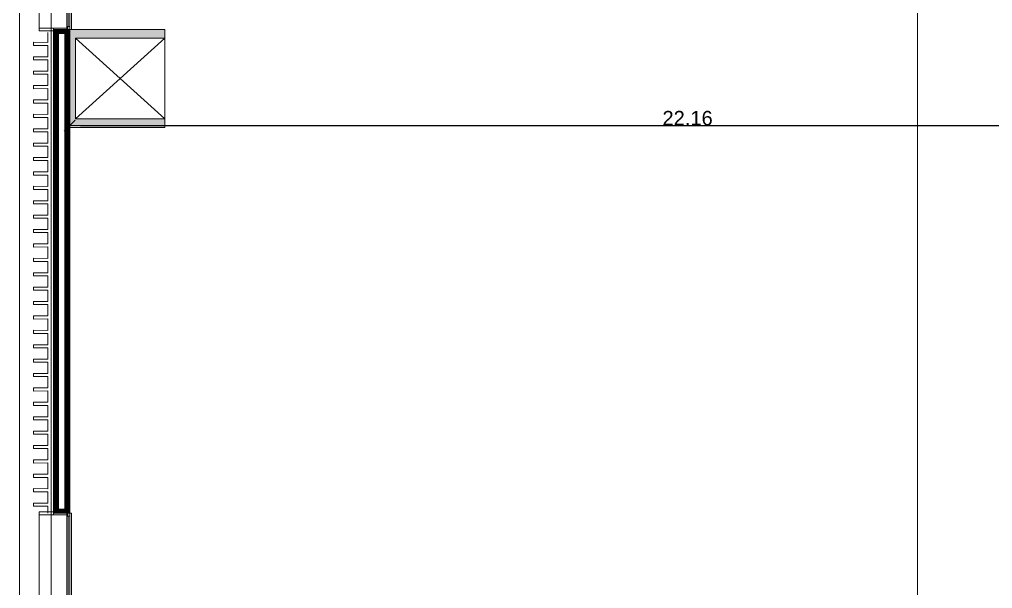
# Model space of a CAD drawing. Header units: millimetres. Extents: x -284281 to 1648660, y -821378 to -151356.
# Drawn here: x -263861 to -246952, y -205799 to -195919 of the extents above; entities that cross this region are included whole.
import ezdxf

# ---------------------------------------------------------------- set-up
doc = ezdxf.new("R2010")
doc.units = ezdxf.units.MM
doc.header["$MEASUREMENT"] = 0
doc.set_wipeout_variables(frame=1)
doc.linetypes.add('Traits', pattern=[282.222223, 141.111112, -141.111112])
doc.linetypes.add('Wipeout_Contour', pattern=[1000, 0, -1000])
doc.layers.get('Defpoints').update_dxf_attribs({"color": 250})
for name, color, linetype in [('Cotations - 1_100', 7, 'Continuous'), ('Fenêtres ARCHICAD', 7, 'Continuous'), ('Nouveau_Co-Structure', 7, 'Continuous'), ('Sols_ Dalles', 7, 'Continuous')]:
    doc.layers.add(name, color=color, linetype=linetype)
doc.styles.add('STYLE_GENERE_2', font='arial.ttf')
doc.dimstyles.new('STYLE_GENERE__1', dxfattribs={"dimtxt": 250, "dimasz": 190, "dimexe": 0.18, "dimexo": 0.0625, "dimgap": 0, "dimtad": 1, "dimtih": 1, "dimtoh": 1, "dimlfac": 0.001, "dimzin": 0, "dimdsep": 46, "dimtxsty": 'STYLE_GENERE_2', "dimblk": 'ARROWHEAD_6', "dimblk1": 'ARROWHEAD_6', "dimblk2": 'ARROWHEAD_6', "dimcen": 0.09, "dimse1": 1, "dimse2": 1, "dimclrd": 7, "dimclre": 7, "dimclrt": 7, "dimazin": 0, "dimtfac": 1, "dimtdec": 4, "dimtmove": 0, "dimatfit": 3, "dimfxl": 1, "dimtolj": 1, "dimtzin": 0, "dimarcsym": 0})
pattern_1 = [(45, (0, 175), (-55.68466, 55.68466), [0, -52.5, 0, -78.75]), (110, (175, 175), (74.000794, 26.934086), [0, -38.5, 0, -66.5])]
pattern_2 = [(45, (0, 0), (-7.0710678, 7.0710678), [])]

# ---------------------------------------------------------------- blocks, each defined once
blk = doc.blocks.new('Fenêtre 25_2')
at = {"layer": 'Fenêtres ARCHICAD', "color": 7, "linetype": 'Continuous', "lineweight": 5}
for p, q in [((-775, 480), (-825, 480)), ((-825, 480), (-825, 230)), ((-775, 480), (775, 480)), ((-775, 230), (-775, 480)), ((825, 480), (775, 480)), ((775, 480), (775, 230)), ((825, 230), (825, 480)), ((-825, 230), (-775, 230)), ((-825, 230), (-800, 230)), ((-825, 230), (-800, 230)), ((-775, 230), (-800, 230)), ((-800, 230), (-800, 0)), ((-800, 215), (-800, 230)), ((-800, 215), (-800, 230)), ((-800, 145), (-800, 215)), ((-800, 145), (-800, 215)), ((-800, 145), (-800, 215)), ((-800, 145), (-800, 215)), ((-775, 0), (-775, 230)), ((800, 230), (775, 230)), ((775, 230), (775, 0)), ((775, 230), (825, 230)), ((800, 0), (800, 230)), ((800, 215), (800, 230)), ((800, 215), (800, 230)), ((800, 230), (825, 230)), ((800, 230), (825, 230)), ((800, 145), (800, 215)), ((800, 145), (800, 215)), ((800, 145), (800, 215)), ((800, 145), (800, 215)), ((-800, 0), (-775, 0)), ((775, 0), (800, 0)), ((-800, -20), (800, -20)), ((-800, -50), (-800, -83)), ((-800, -83), (800, -83)), ((800, -83), (800, -50))]:
    blk.add_line(p, q, dxfattribs=at)
at = {"layer": 'Fenêtres ARCHICAD', "color": 7, "linetype": 'Traits', "lineweight": 5}
blk.add_line((-800, -50), (800, -50), dxfattribs=at)
at = {"color": 254, "linetype": 'Wipeout_Contour', "lineweight": 0, "ltscale": 3003.33026}
blk.add_wipeout([(-750, 0), (-750, -50), (750, -50), (750, 0)], dxfattribs=at).dxf.layer = 'Fenêtres ARCHICAD'
at = {"layer": 'Fenêtres ARCHICAD', "color": 7, "linetype": 'Continuous', "lineweight": 5}
for p, q in [((-800, 35), (-800, 145)), ((-800, 35), (-800, 145)), ((-800, 35), (-800, 145)), ((-800, 35), (-800, 145)), ((-800, 0), (-800, 35)), ((-800, 0), (-800, 35)), ((-800, 0), (-750, 0)), ((-800, -35), (-800, 0)), ((-800, -35), (-800, 0)), ((-750, 0), (-750, -50)), ((-750, 0), (750, 0)), ((750, -50), (750, 0)), ((750, 0), (800, 0)), ((800, 35), (800, 145)), ((800, 35), (800, 145)), ((800, 35), (800, 145)), ((800, 35), (800, 145)), ((800, 0), (800, 35)), ((800, 0), (800, 35)), ((800, -35), (800, 0)), ((800, -35), (800, 0)), ((-800, -50), (-800, -35)), ((-800, -50), (-800, -35)), ((-750, -50), (-800, -50)), ((-750, -25), (750, -25)), ((750, -50), (-750, -50)), ((800, -50), (750, -50)), ((800, -50), (800, -35)), ((800, -50), (800, -35))]:
    blk.add_line(p, q, dxfattribs=at)
blk = doc.blocks.new('Mur_10_1', base_point=(162861, -188434))
at = {"color": 254, "linetype": 'Wipeout_Contour', "lineweight": 0, "ltscale": 1032667.796684401}
blk.add_wipeout([(162876, -196093), (162861, -196093), (162861, -204493), (162876, -204493)], dxfattribs=at)
at = {"linetype": 'Continuous', "lineweight": 5, "true_color": 0x5f5f5f}
h = blk.add_hatch(dxfattribs=at)
h.set_pattern_fill('ENDUIT_0001', color=251, style=0, pattern_type=2)
h.set_pattern_definition(pattern_1)
h.paths.add_polyline_path([(162876, -196093), (162861, -196093), (162861, -204493), (162876, -204493)])
at = {"color": 254, "linetype": 'Wipeout_Contour', "lineweight": 0, "ltscale": 1032774.174824026}
blk.add_wipeout([(162876, -196093), (162876, -204493), (162946, -204423), (162946, -196163)], dxfattribs=at)
at = {"linetype": 'Continuous', "lineweight": 5, "true_color": 0x5f5f5f}
h = blk.add_hatch(dxfattribs=at)
h.set_pattern_fill('BRIQUES_TERRE_CUITE__INT_97', color=251, style=0, pattern_type=2)
h.set_pattern_definition(pattern_2)
h.paths.add_polyline_path([(162876, -196093), (162876, -204493), (162946, -204423), (162946, -196163)])
at = {"color": 254, "linetype": 'Wipeout_Contour', "lineweight": 0, "ltscale": 1033000.503590703}
blk.add_wipeout([(163056, -196163), (162946, -196163), (162946, -204423), (163056, -204423)], dxfattribs=at)
at = {"color": 254, "linetype": 'Wipeout_Contour', "lineweight": 0, "ltscale": 1033336.946036616}
blk.add_wipeout([(163126, -196093), (163126, -204493), (163141, -204493), (163141, -196093)], dxfattribs=at)
at = {"linetype": 'Continuous', "lineweight": 5, "true_color": 0x5f5f5f}
h = blk.add_hatch(dxfattribs=at)
h.set_pattern_fill('ENDUIT_0001', color=251, style=0, pattern_type=2)
h.set_pattern_definition(pattern_1)
h.paths.add_polyline_path([(163126, -196093), (163126, -204493), (163141, -204493), (163141, -196093)])
at = {"color": 254, "linetype": 'Wipeout_Contour', "lineweight": 0, "ltscale": 1033229.591142474}
blk.add_wipeout([(163056, -196093), (163056, -204493), (163126, -204493), (163126, -196093)], dxfattribs=at)
at = {"linetype": 'Continuous', "lineweight": 5, "true_color": 0x5f5f5f}
h = blk.add_hatch(dxfattribs=at)
h.set_pattern_fill('BRIQUES_TERRE_CUITE__INT_97', color=251, style=0, pattern_type=2)
h.set_pattern_definition(pattern_2)
h.paths.add_polyline_path([(163056, -196093), (163056, -204493), (163126, -204493), (163126, -196093)])
at = {"color": 7, "linetype": 'Continuous', "lineweight": 5, "flags": 128}
blk.add_lwpolyline([(163141, -204493), (163141, -196093)], dxfattribs=at)
at = {"color": 254, "linetype": 'Wipeout_Contour', "lineweight": 0, "ltscale": 1020035.325692399}
blk.add_wipeout([(162946, -196163), (163056, -196163), (163056, -196093), (162876, -196093)], dxfattribs=at)
at = {"color": 254, "linetype": 'Wipeout_Contour', "lineweight": 0, "ltscale": 1045878.610463865}
blk.add_wipeout([(162946, -204423), (162876, -204493), (163056, -204493), (163056, -204423)], dxfattribs=at)
at = {"linetype": 'Continuous', "lineweight": 5, "true_color": 0x5f5f5f}
h = blk.add_hatch(dxfattribs=at)
h.set_pattern_fill('BRIQUES_TERRE_CUITE__INT_97', color=251, style=0, pattern_type=2)
h.set_pattern_definition(pattern_2)
h.paths.add_polyline_path([(162946, -196163), (163056, -196163), (163056, -196093), (162876, -196093)])
h = blk.add_hatch(dxfattribs=at)
h.set_pattern_fill('BRIQUES_TERRE_CUITE__INT_97', color=251, style=0, pattern_type=2)
h.set_pattern_definition(pattern_2)
h.paths.add_polyline_path([(162946, -204423), (162876, -204493), (163056, -204493), (163056, -204423)])
at = {"color": 7, "linetype": 'Continuous', "lineweight": 5}
for p, q in [((162861, -196093), (162861, -196118)), ((162876, -196093), (162861, -196093)), ((162876, -196093), (162876, -204493)), ((162946, -196093), (162876, -196093)), ((162946, -196093), (162876, -196093)), ((163056, -196093), (162946, -196093)), ((163056, -196093), (162946, -196093)), ((163091, -196093), (163056, -196093)), ((163126, -196093), (163091, -196093)), ((163126, -204493), (163126, -196093)), ((163141, -196093), (163126, -196093)), ((162946, -196163), (162946, -204423)), ((162946, -196163), (163056, -196163)), ((163056, -196163), (163056, -204423)), ((162946, -204423), (163056, -204423)), ((162861, -204468), (162861, -204493)), ((162876, -204493), (162861, -204493)), ((162946, -204493), (162876, -204493)), ((162946, -204493), (162876, -204493)), ((163056, -204493), (162946, -204493)), ((163056, -204493), (162946, -204493)), ((163091, -204493), (163056, -204493)), ((163126, -204493), (163091, -204493)), ((163141, -204493), (163126, -204493))]:
    blk.add_line(p, q, dxfattribs=at)
at = {"color": 7, "linetype": 'Continuous', "lineweight": 5, "flags": 128}
blk.add_lwpolyline([(162861, -196093), (162861, -204493)], dxfattribs=at)
at = {"layer": 'Fenêtres ARCHICAD', "color": 7, "linetype": 'Continuous', "lineweight": 5, "xscale": -1, "zscale": 1000, "rotation": 89.99999999999993}
for p in [(163091, -195293), (163091, -205293)]:
    blk.add_blockref('Fenêtre 25_2', p, dxfattribs=at)
blk = doc.blocks.new('Tôle profilée 25')
at = {"color": 7, "linetype": 'Continuous', "lineweight": 5}
for p, q in [((0, 8347.3), (0, 8176.5)), ((-250, 8177.5), (-250, 8150)), ((0, 8176.5), (-250, 8177.5)), ((-250, 8150), (-250, 8122.5)), ((-250, 8122.5), (0, 8123.5)), ((0, 8123.5), (0, 7926.5)), ((-250, 7927.5), (-250, 7900)), ((0, 7926.5), (-250, 7927.5)), ((-250, 7900), (-250, 7872.5)), ((-250, 7872.5), (0, 7873.5)), ((0, 7873.5), (0, 7676.5)), ((-250, 7677.5), (-250, 7650)), ((0, 7676.5), (-250, 7677.5)), ((-250, 7650), (-250, 7622.5)), ((-250, 7622.5), (0, 7623.5)), ((0, 7623.5), (0, 7426.5)), ((-250, 7427.5), (-250, 7400)), ((0, 7426.5), (-250, 7427.5)), ((-250, 7400), (-250, 7372.5)), ((-250, 7372.5), (0, 7373.5)), ((0, 7373.5), (0, 7176.5)), ((-250, 7177.5), (-250, 7150)), ((0, 7176.5), (-250, 7177.5)), ((-250, 7150), (-250, 7122.5)), ((-250, 7122.5), (0, 7123.5)), ((0, 7123.5), (0, 6926.5)), ((-250, 6927.5), (-250, 6900)), ((0, 6926.5), (-250, 6927.5)), ((-250, 6900), (-250, 6872.5)), ((-250, 6872.5), (0, 6873.5)), ((0, 6873.5), (0, 6676.5)), ((-250, 6677.5), (-250, 6650)), ((0, 6676.5), (-250, 6677.5)), ((-250, 6650), (-250, 6622.5)), ((-250, 6622.5), (0, 6623.5)), ((0, 6623.5), (0, 6426.5)), ((-250, 6427.5), (-250, 6400)), ((0, 6426.5), (-250, 6427.5)), ((-250, 6400), (-250, 6372.5)), ((-250, 6372.5), (0, 6373.5)), ((0, 6373.5), (0, 6176.5)), ((-250, 6177.5), (-250, 6150)), ((0, 6176.5), (-250, 6177.5)), ((-250, 6150), (-250, 6122.5)), ((-250, 6122.5), (0, 6123.5)), ((0, 6123.5), (0, 5926.5)), ((-250, 5927.5), (-250, 5900)), ((0, 5926.5), (-250, 5927.5)), ((-250, 5900), (-250, 5872.5)), ((-250, 5872.5), (0, 5873.5)), ((0, 5873.5), (0, 5676.5)), ((-250, 5677.5), (-250, 5650)), ((0, 5676.5), (-250, 5677.5)), ((-250, 5650), (-250, 5622.5)), ((-250, 5622.5), (0, 5623.5)), ((0, 5623.5), (0, 5426.5)), ((-250, 5427.5), (-250, 5400)), ((0, 5426.5), (-250, 5427.5)), ((-250, 5400), (-250, 5372.5)), ((-250, 5372.5), (0, 5373.5)), ((0, 5373.5), (0, 5176.5)), ((-250, 5177.5), (-250, 5150)), ((0, 5176.5), (-250, 5177.5)), ((-250, 5150), (-250, 5122.5)), ((-250, 5122.5), (0, 5123.5)), ((0, 5123.5), (0, 4926.5)), ((-250, 4927.5), (-250, 4900)), ((0, 4926.5), (-250, 4927.5)), ((-250, 4900), (-250, 4872.5)), ((-250, 4872.5), (0, 4873.5)), ((0, 4873.5), (0, 4676.5)), ((-250, 4677.5), (-250, 4650)), ((0, 4676.5), (-250, 4677.5)), ((-250, 4650), (-250, 4622.5)), ((-250, 4622.5), (0, 4623.5)), ((0, 4623.5), (0, 4426.5)), ((-250, 4427.5), (-250, 4400)), ((0, 4426.5), (-250, 4427.5)), ((-250, 4400), (-250, 4372.5)), ((-250, 4372.5), (0, 4373.5)), ((0, 4373.5), (0, 4176.5)), ((-250, 4177.5), (-250, 4150)), ((0, 4176.5), (-250, 4177.5)), ((-250, 4150), (-250, 4122.5)), ((-250, 4122.5), (0, 4123.5)), ((0, 4123.5), (0, 3926.5)), ((-250, 3927.5), (-250, 3900)), ((0, 3926.5), (-250, 3927.5)), ((-250, 3900), (-250, 3872.5)), ((-250, 3872.5), (0, 3873.5)), ((0, 3873.5), (0, 3676.5)), ((-250, 3677.5), (-250, 3650)), ((0, 3676.5), (-250, 3677.5)), ((-250, 3650), (-250, 3622.5)), ((-250, 3622.5), (0, 3623.5)), ((0, 3623.5), (0, 3426.5)), ((-250, 3427.5), (-250, 3400)), ((0, 3426.5), (-250, 3427.5)), ((-250, 3400), (-250, 3372.5)), ((-250, 3372.5), (0, 3373.5)), ((0, 3373.5), (0, 3176.5)), ((-250, 3177.5), (-250, 3150)), ((0, 3176.5), (-250, 3177.5)), ((-250, 3150), (-250, 3122.5)), ((-250, 3122.5), (0, 3123.5)), ((0, 3123.5), (0, 2926.5)), ((-250, 2927.5), (-250, 2900)), ((0, 2926.5), (-250, 2927.5)), ((-250, 2900), (-250, 2872.5)), ((-250, 2872.5), (0, 2873.5)), ((0, 2873.5), (0, 2676.5)), ((-250, 2677.5), (-250, 2650)), ((0, 2676.5), (-250, 2677.5)), ((-250, 2650), (-250, 2622.5)), ((-250, 2622.5), (0, 2623.5)), ((0, 2623.5), (0, 2426.5)), ((-250, 2427.5), (-250, 2400)), ((0, 2426.5), (-250, 2427.5)), ((-250, 2400), (-250, 2372.5)), ((-250, 2372.5), (0, 2373.5)), ((0, 2373.5), (0, 2176.5)), ((-250, 2177.5), (-250, 2150)), ((0, 2176.5), (-250, 2177.5)), ((-250, 2150), (-250, 2122.5)), ((-250, 2122.5), (0, 2123.5)), ((0, 2123.5), (0, 1926.5)), ((-250, 1927.5), (-250, 1900)), ((0, 1926.5), (-250, 1927.5)), ((-250, 1900), (-250, 1872.5)), ((-250, 1872.5), (0, 1873.5)), ((0, 1873.5), (0, 1676.5)), ((-250, 1677.5), (-250, 1650)), ((0, 1676.5), (-250, 1677.5)), ((-250, 1650), (-250, 1622.5)), ((-250, 1622.5), (0, 1623.5)), ((0, 1623.5), (0, 1426.5)), ((-250, 1427.5), (-250, 1400)), ((0, 1426.5), (-250, 1427.5)), ((-250, 1400), (-250, 1372.5)), ((-250, 1372.5), (0, 1373.5)), ((0, 1373.5), (0, 1176.5)), ((-250, 1177.5), (-250, 1150)), ((0, 1176.5), (-250, 1177.5)), ((-250, 1150), (-250, 1122.5)), ((-250, 1122.5), (0, 1123.5)), ((0, 1123.5), (0, 926.5)), ((-250, 927.5), (-250, 900)), ((0, 926.5), (-250, 927.5)), ((-250, 900), (-250, 872.5)), ((-250, 872.5), (0, 873.5)), ((0, 873.5), (0, 676.5)), ((-250, 677.5), (-250, 650)), ((0, 676.5), (-250, 677.5)), ((-250, 650), (-250, 622.5)), ((-250, 622.5), (0, 623.5)), ((0, 623.5), (0, 426.5)), ((-250, 427.5), (-250, 400)), ((0, 426.5), (-250, 427.5)), ((-250, 400), (-250, 372.5)), ((-250, 372.5), (0, 373.5)), ((0, 373.5), (0, 176.5)), ((-250, 177.5), (-250, 150)), ((0, 176.5), (-250, 177.5)), ((-250, 150), (-250, 122.5)), ((-250, 122.5), (0, 123.5)), ((0, 123.5), (0, 0))]:
    blk.add_line(p, q, dxfattribs=at)
blk = doc.blocks.new('ARROWHEAD_6')
at = {"color": 0, "linetype": 'Continuous', "lineweight": 0}
for p, q in [((0, 0), (-1, 0)), ((-0.5, -0.5), (0.5, 0.5))]:
    blk.add_line(p, q, dxfattribs=at)
blk = doc.blocks.new('*D1302')
at = {"layer": 'Cotations - 1_100', "color": 7, "linetype": 'Continuous', "lineweight": -2, "transparency": 16777216}
blk.add_line((-262799, -197761), (-241023, -197761), dxfattribs=at)
at = {"layer": 'Defpoints', "color": 0, "linetype": 'Continuous', "transparency": 16777216}
for p in [(-262989, -188714), (-240833, -195571), (-240833, -197761)]:
    blk.add_point(p, dxfattribs=at)
at = {"layer": 'Cotations - 1_100', "color": 7, "linetype": 'Continuous', "lineweight": -2, "transparency": 16777216, "xscale": 190, "yscale": 190, "zscale": 190, "rotation": 180}
blk.add_blockref('ARROWHEAD_6', (-262989, -197761), dxfattribs=at)
at = {"layer": 'Cotations - 1_100', "color": 7, "linetype": 'Continuous', "lineweight": -2, "transparency": 16777216, "xscale": 190, "yscale": 190, "zscale": 190}
blk.add_blockref('ARROWHEAD_6', (-240833, -197761), dxfattribs=at)
at = {"layer": 'Cotations - 1_100', "color": 7, "linetype": 'Continuous', "lineweight": 5, "transparency": 16777216, "insert": (-252251, -197633), "char_height": 250, "attachment_point": 5, "style": 'STYLE_GENERE_2'}
blk.add_mtext('\\A1;22.16', dxfattribs=at)

msp = doc.modelspace()

# ---------------------------------------------------------------- linework, layer by layer
at = {"layer": 'Sols_ Dalles', "color": 250, "linetype": 'Continuous', "lineweight": 5, "true_color": 0x1f1f1f}
msp.add_lwpolyline([(-263861.24443, -259319.45234), (-263861.24443, -231324.45116), (-263861.24443, -173304.45116), (-182495.89228, -173304.45116), (-182495.89228, -253324.45234)], dxfattribs=at)
at = {"layer": 'Sols_ Dalles', "color": 7, "linetype": 'Continuous', "lineweight": 5, "flags": 128}
msp.add_lwpolyline([(-263308.89748, -188437.17603), (-248253.78973, -188437.17603), (-248253.78973, -231395.57011), (-263308.89748, -231395.57011)], close=True, dxfattribs=at)

# ---------------------------------------------------------------- next in the draw order: block references
at = {"color": 7, "lineweight": 5}
msp.add_blockref('Mur_10_1', (-263268.65028, -188433.9971), dxfattribs=at)

# ---------------------------------------------------------------- next in the draw order: hatches: boundary and pattern name
at = {"layer": 'Nouveau_Co-Structure', "linetype": 'Continuous', "lineweight": 5}
msp.add_hatch(color=1, dxfattribs=at).paths.add_polyline_path([(-261335.56551, -196245.57127), (-261335.56551, -196095.57127), (-263035.56551, -196095.57127), (-263035.56551, -197795.57127), (-261335.56551, -197795.57127), (-261335.56551, -197645.57127), (-262885.56551, -197645.57127), (-262885.56551, -196245.57127)])

# ---------------------------------------------------------------- next in the draw order: linework, layer by layer
at = {"layer": 'Nouveau_Co-Structure', "color": 96, "linetype": 'Continuous', "lineweight": 5, "true_color": 0x007c06}
for points in [[(-263035.56551, -196095.57127), (-261335.56551, -196095.57127), (-261335.56551, -197795.57127), (-263035.56551, -197795.57127)], [(-263035.56551, -196095.57127), (-261335.56551, -196095.57127), (-261335.56551, -197795.57127), (-263035.56551, -197795.57127)], [(-262885.56551, -196245.57127), (-261335.56551, -196245.57127), (-261335.56551, -197645.57127), (-262885.56551, -197645.57127)]]:
    msp.add_lwpolyline(points, close=True, dxfattribs=at)
msp.add_lwpolyline([(-262885.56551, -196245.57127), (-261335.56551, -196245.57127), (-261335.56551, -197645.57127), (-262885.56551, -197645.57127)], dxfattribs=at)
at = {"layer": 'Nouveau_Co-Structure', "color": 30, "linetype": 'Continuous', "lineweight": 5}
msp.add_lwpolyline([(-262885.56551, -196245.57127), (-261335.56551, -197645.57127), (-262885.56551, -197645.57127), (-261335.56551, -196245.57127)], dxfattribs=at)

# ---------------------------------------------------------------- next in the draw order: block references
at = {"color": 7, "linetype": 'Continuous', "lineweight": 5, "zscale": 1000}
msp.add_blockref('Tôle profilée 25', (-263368.65028, -204492.54765), dxfattribs=at)

# ---------------------------------------------------------------- next in the draw order: dimensions: what is measured, and where the dimension line sits
at = {"layer": 'Cotations - 1_100', "color": 7, "linetype": 'Continuous', "lineweight": 5}
dim = msp.add_linear_dim(base=(-240833.29814, -197760.99411), p1=(-262988.65028, -188713.9971), p2=(-240833.29814, -195571.42792), dimstyle='STYLE_GENERE__1', dxfattribs=at)
dim.commit()
dim.dimension.update_dxf_attribs({"geometry": '*D1302', "text_midpoint": (-252250.97425, -197760.99411), "dimtype": 160})

doc.saveas('drawing.dxf')
